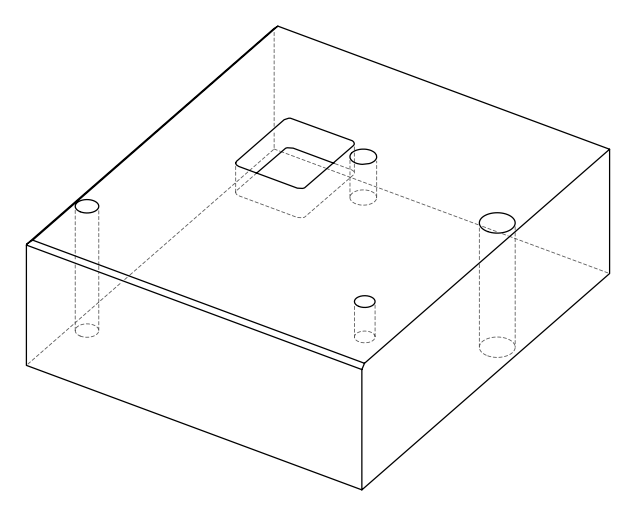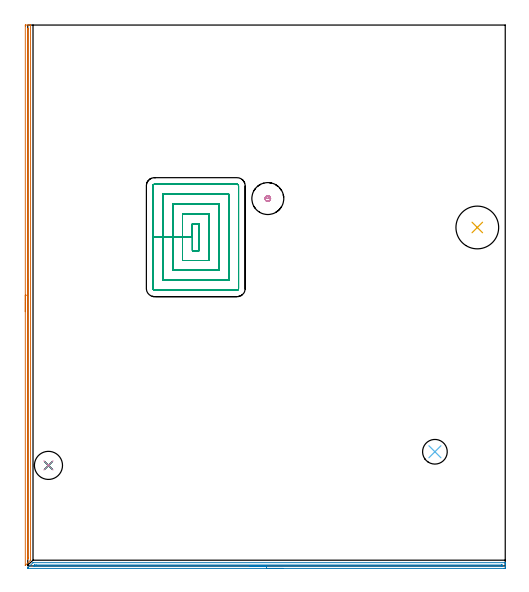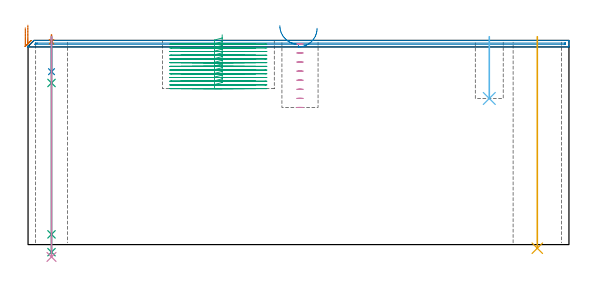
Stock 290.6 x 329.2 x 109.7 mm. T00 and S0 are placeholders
(PLAN: 10 operations, 8 tool changes, 31.9 min)
(1 AREA_MILL | FG_CHAMFER_SURFACE | UGT0205_001 | 5.38 min | 1688 mm3)
(2 AREA_MILL_1 | FG_CHAMFER_SURFACE_1 | UGT0205_001 | 4.78 min | 1768 mm3)
(3 MILL_RECTANGULAR_POCKET | POCKET_RECTANGULAR_STRAIGHT | NXT0201_009 | Follow Part, ap 2, ae 75% | 19.46 min | 112199 mm3)
(4 MILL_BLIND_HOLE_FROM_SOLID_MATERIAL | STEP1POCKET | UGT0201_008 | Spiral | 0.53 min | 10617 mm3)
(5 INDEXABLE_INSERT_DRILL_THROUGH_HOLE_FROM_SOLID | STEP1HOLE | NXT0302_023 | 0.46 min | 58200 mm3)
(6 INDEXABLE_INSERT_DRILL_BLIND_HOLE_FROM_SOLID | STEP1POCKET_1 | UGT0302_001 | 0.13 min | 5517 mm3)
(7 SPOT_DRILL | STEP1HOLE_1 | NXT0321_9005460120000 | 0.03 min | 3 mm3)
(8 DRILL_BLIND_HOLE_INTO_CENTER | STEP1HOLE_1 | NXT0301_083 | 0.08 min | 1515 mm3)
(9 GUN_DRILL_THROUGH_HOLE | STEP1HOLE_1 | UGT0307_008 | 0.56 min | 8940 mm3)
(10 DRILL_TO_ENLARGE_THROUGH_HOLE | STEP1HOLE_1 | UGT0301_242 | 0.47 min | 14712 mm3)
(TOOL UGT0205_001 | Chamfer Mill 20 x 3 x 45 deg. | D20 FL50 Z2)
(TOOL NXT0201_009 | ENDMILL 8mm [2P460-0800-NA 1630] | D8 FL26 Z6)
(TOOL UGT0201_008 | End Mill 16 mm | D16 FL32 Z4)
(TOOL NXT0302_023 | Index. Insert Drill 26mm [880-D2600L32-05] | D26 PA176 FL130 Z2)
(TOOL UGT0302_001 | Indexable Insert Drill 15mm | D15 PA180 FL50 Z2)
(TOOL NXT0321_9005460120000 | NC Spot Drill, 142deg, 12mm, Carbide, Uncoated | D12 PA142 FL30 Z2)
(TOOL NXT0301_083 | Carbide Drill 11.2mm [860.1-1120-056A1-MM 2214] | D11.2 PA140 FL72 Z2)
(TOOL UGT0307_008 | Gun Drill 11 mm | D11 PA130 FL24 Z1)
(TOOL UGT0301_242 | Twist Drill 17.1 mm | D17.1 PA118 FL130 Z2)
(OP 1 AREA_MILL)
G17 G21 G94 G90
T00 M6
G54
G17 G0 G90 X-1.5 Y154.75 S1061 M3
G43 Z119.7 H0
Z116.5
G94 G1 Y154.788 Z115.628 F250.
Y154.902 Z114.764
Y155.091 Z113.912
Y155.353 Z113.08
Y155.687 Z112.274
Y156.09 Z111.5
Y156.559 Z110.764
Y157.09 Z110.072
Y157.679 Z109.429
Y158.322 Z108.84
Y159.014 Z108.309
Y159.75 Z107.84
Y160.524 Z107.437
Y161.33 Z107.103
Y162.162 Z106.841
Y163.014 Z106.652
Y163.878 Z106.538
Y164.75 Z106.5
Y328.589
X-1.498 Y328.885 Z106.502
X-1.493 Y329.183 Z106.505
X-1.491 Y329.196 Z106.506
X-1.205 Y329.2 Z106.791
X0.535 Z108.53
X1.483 Z109.482
X1.594 Y329.196 Z109.586
X1.698 Y329.19 Z109.688
X1.7 Y329.035 Z109.7
Y3.59
X1.696 Y3.505 Z109.69
X1.666 Y3.468 Z109.661
X1.525 Y3.325 Z109.525
X-1.471 Y0.329 Z106.526
X-1.496 Y0.315 Z106.502
X-1.499 Y0.314 Z106.499
X-1.5 Y0.465 Z106.5
Y164.75
X-0.086 Z107.914
X-0.085 Y326.547 Z107.915
X-0.083 Y326.803 Z107.917
X-0.079 Y327.175 Z107.921
X0.155 Y327.194 Z108.155
X0.256 Y327.192 Z108.256
X0.276 Y327.19 Z108.276
X0.279 Y327.154 Z108.279
X0.283 Y327.062 Z108.283
X0.285 Y326.803 Z108.285
X0.286 Y326.547 Z108.286
X0.285 Y5.12 Z108.285
X0.284 Y4.741 Z108.284
X0.281 Y4.607 Z108.281
X0.279 Y4.549 Z108.279
X0.223 Y4.483 Z108.223
X-0.016 Y4.242 Z107.984
X-0.061 Y4.201 Z107.939
X-0.079 Y4.19 Z107.921
X-0.081 Y4.222 Z107.919
X-0.084 Y4.483 Z107.916
X-0.085 Y4.831 Z107.915
X-0.086 Y5.12 Z107.914
Y164.75
Y165.622 Z107.952
Y166.487 Z108.066
Y167.338 Z108.255
Y168.17 Z108.517
Y168.976 Z108.851
Y169.75 Z109.254
Y170.486 Z109.723
Y171.178 Z110.254
Y171.821 Z110.843
Y172.41 Z111.486
Y172.942 Z112.179
Y173.41 Z112.914
Y173.813 Z113.688
Y174.147 Z114.494
Y174.409 Z115.326
Y174.598 Z116.178
Y174.712 Z117.043
Y174.75 Z117.914
G0 Z119.7
M5
M2
(OP 2 AREA_MILL_1)
G17 G21 G94 G90
T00 M6
G54
G17 G0 G90 X155.276 Y-1.5 S1061 M3
G43 Z119.7 H0
Z116.2
G94 G1 X155.238 Z115.328 F250.
X155.124 Z114.463
X154.935 Z113.612
X154.673 Z112.78
X154.339 Z111.974
X153.936 Z111.2
X153.468 Z110.464
X152.936 Z109.772
X152.347 Z109.129
X151.704 Z108.539
X151.012 Z108.008
X150.276 Z107.54
X149.502 Z107.137
X148.696 Z106.803
X147.864 Z106.541
X147.012 Z106.352
X146.148 Z106.238
X145.276 Z106.2
X0.13
X0.044 Y-1.493 Z106.207
X0.001 Y-1.478 Z106.221
X-0.04 Y-1.462 Z106.236
X-0.02 Y-1.365 Z106.333
X-0.008 Y-1.306 Z106.391
X0.01 Y-1.2 Z106.496
X0.13 Y-1.07 Z106.63
X3.194 Y1.994 Z109.692
X3.256 Y2. Z109.7
X290.43
X290.599 Y2.004 Z109.694
X290.6 Y1.673 Z109.372
Y1.359 Z109.058
Y0.69 Z108.385
Y-0.524 Z107.172
X290.596 Y-1.07 Z106.624
X290.59 Y-1.491 Z106.204
X290.415 Y-1.495 Z106.201
X289.984 Y-1.5 Z106.2
X145.276
Y-0.086 Z107.614
X4.149 Y-0.085 Z107.615
X4.042
X3.586 Y-0.079 Z107.621
X3.806 Y0.148 Z107.848
X4.051 Y0.399 Z108.099
X4.149 Y0.496 Z108.196
X4.218 Y0.557 Z108.257
X4.261 Y0.58 Z108.28
X5.148 Y0.586 Z108.286
X288.304 Y0.585 Z108.285
X288.563 Y0.58 Z108.28
X288.587 Y0.579 Z108.279
X288.592 Y0.561 Z108.261
X288.597 Y0.529 Z108.229
X288.599 Y0.498 Z108.198
X288.6 Y0.293 Z107.993
X288.599 Y0.052 Z107.752
X288.598 Y-0.015 Z107.685
X288.593 Y-0.067 Z107.633
X288.59 Y-0.078 Z107.622
X288.579 Y-0.08 Z107.62
X288.538 Y-0.083 Z107.617
X288.197 Y-0.086 Z107.614
X288.091
X145.276
X144.404 Z107.652
X143.54 Z107.766
X142.688 Z107.955
X141.856 Z108.217
X141.05 Z108.551
X140.276 Z108.954
X139.54 Z109.423
X138.848 Z109.954
X138.205 Z110.543
X137.616 Z111.186
X137.084 Z111.878
X136.616 Z112.614
X136.213 Z113.388
X135.879 Z114.194
X135.617 Z115.026
X135.428 Z115.878
X135.314 Z116.743
X135.276 Z117.614
G0 Z119.7
M5
M2
(OP 3 MILL_RECTANGULAR_POCKET)
G17 G21 G94 G90
T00 M6
G54
G17 G0 G90 X104.3 Y201.968 S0 M3
G43 Z119.7 H1
Z112.7
G94 G1 Y208.3 Z111.003 F250.
X100.2 Z109.905
Y200.1 Z107.708
Y191.9 F500.
X104.3
Y208.3
X100.2
Y200.1
X94.2
Y185.9
X110.3
Y214.3
X94.2
Y200.1
X88.2
Y179.9
X116.3
Y220.3
X88.2
Y200.1
X82.2
Y173.9
X122.3
Y226.3
X82.2
Y200.1
X76.2
Y168.8
G3 X77.1 Y167.9 R0.9
G1 X127.4
G3 X128.3 Y168.8 R0.9
G1 Y231.4
G3 X127.4 Y232.3 R0.9
G1 X77.1
G3 X76.2 Y231.4 R0.9
G1 Y200.1
Y199.1
G0 X104.3 Y201.968 Z110.708
G1 Y208.3 Z109.011 F250.
X100.2 Z107.912
Y200.1 Z105.715
Y191.9 F500.
X104.3
Y208.3
X100.2
Y200.1
X94.2
Y185.9
X110.3
Y214.3
X94.2
Y200.1
X88.2
Y179.9
X116.3
Y220.3
X88.2
Y200.1
X82.2
Y173.9
X122.3
Y226.3
X82.2
Y200.1
X76.2
Y168.8
G3 X77.1 Y167.9 R0.9
G1 X127.4
G3 X128.3 Y168.8 R0.9
G1 Y231.4
G3 X127.4 Y232.3 R0.9
G1 X77.1
G3 X76.2 Y231.4 R0.9
G1 Y200.1
Y199.1
G0 X104.3 Y201.968 Z108.715
G1 Y208.3 Z107.019 F250.
X100.2 Z105.92
Y200.1 Z103.723
Y191.9 F500.
X104.3
Y208.3
X100.2
Y200.1
X94.2
Y185.9
X110.3
Y214.3
X94.2
Y200.1
X88.2
Y179.9
X116.3
Y220.3
X88.2
Y200.1
X82.2
Y173.9
X122.3
Y226.3
X82.2
Y200.1
X76.2
Y168.8
G3 X77.1 Y167.9 R0.9
G1 X127.4
G3 X128.3 Y168.8 R0.9
G1 Y231.4
G3 X127.4 Y232.3 R0.9
G1 X77.1
G3 X76.2 Y231.4 R0.9
G1 Y200.1
Y199.1
G0 X104.3 Y201.968 Z106.723
G1 Y208.3 Z105.026 F250.
X100.2 Z103.928
Y200.1 Z101.731
Y191.9 F500.
X104.3
Y208.3
X100.2
Y200.1
X94.2
Y185.9
X110.3
Y214.3
X94.2
Y200.1
X88.2
Y179.9
X116.3
Y220.3
X88.2
Y200.1
X82.2
Y173.9
X122.3
Y226.3
X82.2
Y200.1
X76.2
Y168.8
G3 X77.1 Y167.9 R0.9
G1 X127.4
G3 X128.3 Y168.8 R0.9
G1 Y231.4
G3 X127.4 Y232.3 R0.9
G1 X77.1
G3 X76.2 Y231.4 R0.9
G1 Y200.1
Y199.1
G0 X104.3 Y201.968 Z104.731
G1 Y208.3 Z103.034 F250.
X100.2 Z101.936
Y200.1 Z99.738
Y191.9 F500.
X104.3
Y208.3
X100.2
Y200.1
X94.2
Y185.9
X110.3
Y214.3
X94.2
Y200.1
X88.2
Y179.9
X116.3
Y220.3
X88.2
Y200.1
X82.2
Y173.9
X122.3
Y226.3
X82.2
Y200.1
X76.2
Y168.8
G3 X77.1 Y167.9 R0.9
G1 X127.4
G3 X128.3 Y168.8 R0.9
G1 Y231.4
G3 X127.4 Y232.3 R0.9
G1 X77.1
G3 X76.2 Y231.4 R0.9
G1 Y200.1
Y199.1
G0 X104.3 Y201.968 Z102.738
G1 Y208.3 Z101.042 F250.
X100.2 Z99.943
Y200.1 Z97.746
Y191.9 F500.
X104.3
Y208.3
X100.2
Y200.1
X94.2
Y185.9
X110.3
Y214.3
X94.2
Y200.1
X88.2
Y179.9
X116.3
Y220.3
X88.2
Y200.1
X82.2
Y173.9
X122.3
Y226.3
X82.2
Y200.1
X76.2
Y168.8
G3 X77.1 Y167.9 R0.9
G1 X127.4
G3 X128.3 Y168.8 R0.9
G1 Y231.4
G3 X127.4 Y232.3 R0.9
G1 X77.1
G3 X76.2 Y231.4 R0.9
G1 Y200.1
Y199.1
G0 X104.3 Y201.968 Z100.746
G1 Y208.3 Z99.05 F250.
X100.2 Z97.951
Y200.1 Z95.754
Y191.9 F500.
X104.3
Y208.3
X100.2
Y200.1
X94.2
Y185.9
X110.3
Y214.3
X94.2
Y200.1
X88.2
Y179.9
X116.3
Y220.3
X88.2
Y200.1
X82.2
Y173.9
X122.3
Y226.3
X82.2
Y200.1
X76.2
Y168.8
G3 X77.1 Y167.9 R0.9
G1 X127.4
G3 X128.3 Y168.8 R0.9
G1 Y231.4
G3 X127.4 Y232.3 R0.9
G1 X77.1
G3 X76.2 Y231.4 R0.9
G1 Y200.1
Y199.1
G0 X104.3 Y201.968 Z98.754
G1 Y208.3 Z97.057 F250.
X100.2 Z95.959
Y200.1 Z93.762
Y191.9 F500.
X104.3
Y208.3
X100.2
Y200.1
X94.2
Y185.9
X110.3
Y214.3
X94.2
Y200.1
X88.2
Y179.9
X116.3
Y220.3
X88.2
Y200.1
X82.2
Y173.9
X122.3
Y226.3
X82.2
Y200.1
X76.2
Y168.8
G3 X77.1 Y167.9 R0.9
G1 X127.4
G3 X128.3 Y168.8 R0.9
G1 Y231.4
G3 X127.4 Y232.3 R0.9
G1 X77.1
G3 X76.2 Y231.4 R0.9
G1 Y200.1
Y199.1
G0 X104.3 Y201.968 Z96.762
G1 Y208.3 Z95.065 F250.
X100.2 Z93.966
Y200.1 Z91.769
Y191.9 F500.
X104.3
Y208.3
X100.2
Y200.1
X94.2
Y185.9
X110.3
Y214.3
X94.2
Y200.1
X88.2
Y179.9
X116.3
Y220.3
X88.2
Y200.1
X82.2
Y173.9
X122.3
Y226.3
X82.2
Y200.1
X76.2
Y168.8
G3 X77.1 Y167.9 R0.9
G1 X127.4
G3 X128.3 Y168.8 R0.9
G1 Y231.4
G3 X127.4 Y232.3 R0.9
G1 X77.1
G3 X76.2 Y231.4 R0.9
G1 Y200.1
Y199.1
G0 X104.3 Y201.968 Z94.769
G1 Y208.3 Z93.073 F250.
X100.2 Z91.974
Y200.1 Z89.777
Y191.9 F500.
X104.3
Y208.3
X100.2
Y200.1
X94.2
Y185.9
X110.3
Y214.3
X94.2
Y200.1
X88.2
Y179.9
X116.3
Y220.3
X88.2
Y200.1
X82.2
Y173.9
X122.3
Y226.3
X82.2
Y200.1
X76.2
Y168.8
G3 X77.1 Y167.9 R0.9
G1 X127.4
G3 X128.3 Y168.8 R0.9
G1 Y231.4
G3 X127.4 Y232.3 R0.9
G1 X77.1
G3 X76.2 Y231.4 R0.9
G1 Y200.1
Y199.1
G0 X104.3 Y201.968 Z92.777
G1 Y208.3 Z91.08 F250.
X100.2 Z89.982
Y200.1 Z87.785
Y191.9 F500.
X104.3
Y208.3
X100.2
Y200.1
X94.2
Y185.9
X110.3
Y214.3
X94.2
Y200.1
X88.2
Y179.9
X116.3
Y220.3
X88.2
Y200.1
X82.2
Y173.9
X122.3
Y226.3
X82.2
Y200.1
X76.2
Y168.8
G3 X77.1 Y167.9 R0.9
G1 X127.4
G3 X128.3 Y168.8 R0.9
G1 Y231.4
G3 X127.4 Y232.3 R0.9
G1 X77.1
G3 X76.2 Y231.4 R0.9
G1 Y200.1
Y199.1
G0 X104.3 Y201.968 Z90.785
G1 Y208.3 Z89.088 F250.
X100.2 Z87.989
Y200.1 Z85.792
Y191.9 F500.
X104.3
Y208.3
X100.2
Y200.1
X94.2
Y185.9
X110.3
Y214.3
X94.2
Y200.1
X88.2
Y179.9
X116.3
Y220.3
X88.2
Y200.1
X82.2
Y173.9
X122.3
Y226.3
X82.2
Y200.1
X76.2
Y168.8
G3 X77.1 Y167.9 R0.9
G1 X127.4
G3 X128.3 Y168.8 R0.9
G1 Y231.4
G3 X127.4 Y232.3 R0.9
G1 X77.1
G3 X76.2 Y231.4 R0.9
G1 Y200.1
Y199.1
G0 X104.3 Y201.968 Z88.792
G1 Y208.3 Z87.096 F250.
X100.2 Z85.997
Y200.1 Z83.8
Y191.9 F500.
X104.3
Y208.3
X100.2
Y200.1
X94.2
Y185.9
X110.3
Y214.3
X94.2
Y200.1
X88.2
Y179.9
X116.3
Y220.3
X88.2
Y200.1
X82.2
Y173.9
X122.3
Y226.3
X82.2
Y200.1
X76.2
Y168.8
G3 X77.1 Y167.9 R0.9
G1 X127.4
G3 X128.3 Y168.8 R0.9
G1 Y231.4
G3 X127.4 Y232.3 R0.9
G1 X77.1
G3 X76.2 Y231.4 R0.9
G1 Y200.1
Y199.1
G0 Z119.7
M5
M2
(OP 4 MILL_BLIND_HOLE_FROM_SOLID_MATERIAL)
G17 G21 G94 G90
T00 M6
G54
G17 G0 G90 X146.1 Y223.6 S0 M3
G43 Z119.7 H0
Z107.825
G94 G3 X146.95 Y224.45 R0.85 F250.
X146.1 Y225.3 R0.85
X144.4 Y223.6 R1.7
X146.1 Y225.3 R-1.7
X145.25 Y224.45 R0.85
X146.1 Y223.6 R0.85
G0 Z102.95
G3 X146.95 Y224.45 R0.85
X146.1 Y225.3 R0.85
X144.4 Y223.6 R1.7
X146.1 Y225.3 R-1.7
X145.25 Y224.45 R0.85
X146.1 Y223.6 R0.85
G0 Z98.075
G3 X146.95 Y224.45 R0.85
X146.1 Y225.3 R0.85
X144.4 Y223.6 R1.7
X146.1 Y225.3 R-1.7
X145.25 Y224.45 R0.85
X146.1 Y223.6 R0.85
G0 Z93.2
G3 X146.95 Y224.45 R0.85
X146.1 Y225.3 R0.85
X144.4 Y223.6 R1.7
X146.1 Y225.3 R-1.7
X145.25 Y224.45 R0.85
X146.1 Y223.6 R0.85
G0 Z88.325
G3 X146.95 Y224.45 R0.85
X146.1 Y225.3 R0.85
X144.4 Y223.6 R1.7
X146.1 Y225.3 R-1.7
X145.25 Y224.45 R0.85
X146.1 Y223.6 R0.85
G0 Z83.45
G3 X146.95 Y224.45 R0.85
X146.1 Y225.3 R0.85
X144.4 Y223.6 R1.7
X146.1 Y225.3 R-1.7
X145.25 Y224.45 R0.85
X146.1 Y223.6 R0.85
G0 Z78.575
G3 X146.95 Y224.45 R0.85
X146.1 Y225.3 R0.85
X144.4 Y223.6 R1.7
X146.1 Y225.3 R-1.7
X145.25 Y224.45 R0.85
X146.1 Y223.6 R0.85
G0 Z119.7
Z73.7
G3 X146.95 Y224.45 R0.85
X146.1 Y225.3 R0.85
X144.4 Y223.6 R1.7
X146.1 Y225.3 R-1.7
X145.25 Y224.45 R0.85
X146.1 Y223.6 R0.85
G0 Z119.7
M5
M2
(OP 5 INDEXABLE_INSERT_DRILL_THROUGH_HOLE_FROM_SOLID)
G17 G21 G94 G90
T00 M6
G54
G17 G0 G90 X273.6 Y206. S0 M3
G43 Z119.7 H1
G94 G81 G98 Z-1.954 F250. R111.7
G80
M5
M2
(OP 6 INDEXABLE_INSERT_DRILL_BLIND_HOLE_FROM_SOLID)
G17 G21 G94 G90
T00 M6
G54
G17 G0 G90 X247.8 Y69.5 S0 M3
G43 Z119.7 H0
G94 G81 G98 Z78.5 F250. R111.7
G80
M5
M2
(OP 7 SPOT_DRILL)
G17 G21 G94 G90
T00 M6
G54
G17 G0 G90 X12.6 Y61.2 S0 M3
G43 Z119.7 H0
G94 G81 G98 Z108.964 F250. R112.7
G80
M5
M2
(OP 8 DRILL_BLIND_HOLE_INTO_CENTER)
G17 G21 G94 G90
T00 M6
G54
G17 G0 G90 X12.6 Y61.2 S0 M3
G43 Z119.7 H1
G94 G81 G98 Z92.9 F250. R111.7
G80
M5
M2
(OP 9 GUN_DRILL_THROUGH_HOLE)
G17 G21 G94 G90
T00 M6
G54
G17 G0 G90 X12.6 Y61.2 M8
G43 Z119.7 H0
Z105.803
S716 M3
G94 G1 Z86.837 F125. M26
G4 X.084
Z5.5 F250.
G4 X.084
Z-4.065 F125.
G4 X.084
M5
M9
G0 Z105.803
Z119.7
M2
(OP 10 DRILL_TO_ENLARGE_THROUGH_HOLE)
G17 G21 G94 G90
T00 M6
G54
G17 G0 G90 X12.6 Y61.2 S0 M3
G43 Z119.7 H0
G94 G73 G98 Z-6.637 F250. Q16.62 R111.7
G80
M5
M2
